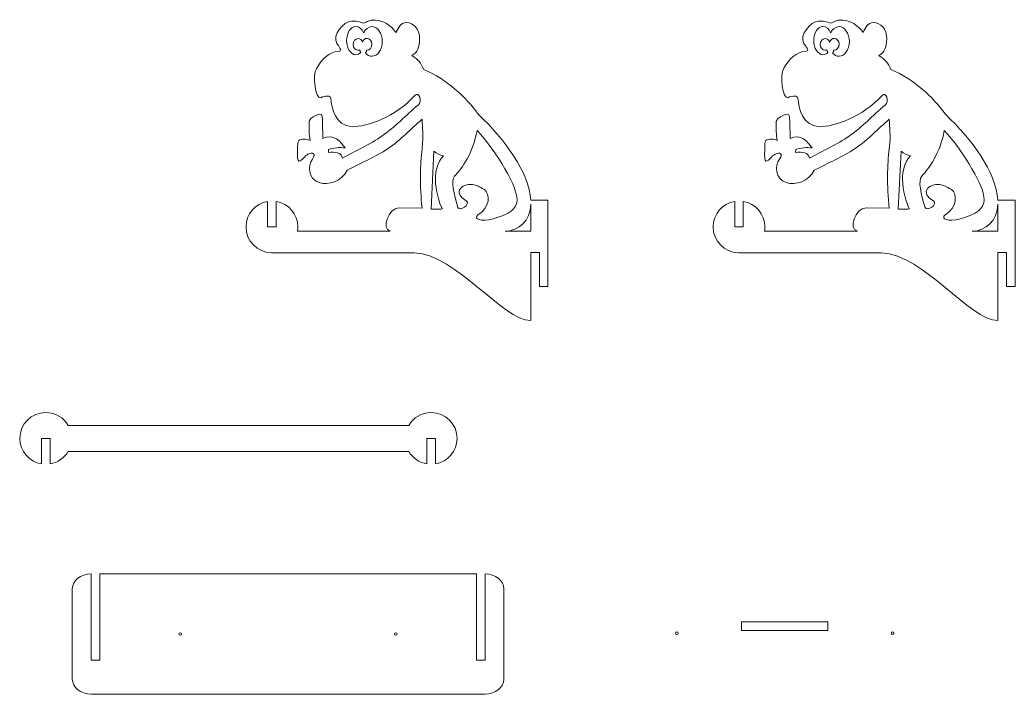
# Model space of a CAD drawing. Header units: millimetres. Extents: x -452 to 701, y -389 to 392.
import ezdxf

# ---------------------------------------------------------------- set-up
doc = ezdxf.new("R2010")
doc.units = ezdxf.units.MM
doc.header["$MEASUREMENT"] = 0
doc.layers.add('layer 1', color=7, linetype='Continuous')
doc.layers.add('layer 2', color=7, linetype='Continuous')

msp = doc.modelspace()

# ---------------------------------------------------------------- linework, layer by layer
at = {"layer": 'layer 1', "color": 41, "lineweight": 9}
for points, knots in [([(701.0433, 183.2733), (701.0433, 183.2733), (681.1466, 183.2733), (681.1466, 183.2733), (681.1466, 183.2733), (678.6968, 216.8364), (650.8916, 253.6595), (620.3002, 283.1035), (620.3002, 283.1035), (605.0088, 303.8455), (584.6302, 322.7502), (557.0436, 335.0119), (557.0436, 335.0119), (553.6894, 342.4291), (551.0793, 346.0362), (543.2698, 351.1881), (543.2698, 351.1881), (549.9903, 353.9382), (552.2107, 361.54), (552.2517, 369.9856), (552.2517, 369.9856), (552.6512, 382.2521), (544.8056, 389.1889), (537.2924, 389.2372), (537.2924, 389.2372), (529.779, 389.2851), (527.8614, 382.5826), (524.8267, 377.7957), (524.8267, 377.7957), (519.3929, 386.2943), (509.2708, 391.7477), (501.2818, 392.0416), (501.2818, 392.0416), (493.293, 392.3352), (491.9221, 390.2105), (487.3827, 388.6976), (487.3827, 388.6976), (484.0578, 389.7878), (482.6958, 390.86), (473.4789, 390.9067), (473.4789, 390.9067), (464.2617, 390.9532), (450.5013, 374.1323), (456.4154, 365.0071), (456.4154, 365.0071), (458.2138, 362.4527), (463.2467, 356.4528), (459.3494, 356.2195), (459.3494, 356.2195), (447.0121, 355.4356), (439.2533, 346.8096), (433.0517, 336.4148), (433.0517, 336.4148), (427.8002, 328.8275), (431.7289, 299.9404), (437.7856, 302.1719), (437.7856, 302.1719), (443.1982, 304.8265), (449.0525, 304.5375), (449.3735, 301.7946), (449.3735, 301.7946), (450.8013, 289.6487), (454.096, 269.8886), (474.0526, 268.4922), (474.0526, 268.4922), (491.4221, 268.5626), (524.3379, 279.6559), (546.5127, 304.4582), (546.5127, 304.4582), (551.8033, 310.1853), (555.6616, 297.4117), (550.4847, 293.6774), (550.4847, 293.6774), (536.6782, 281.7619), (523.7797, 268.202), (509.064, 257.9308), (509.064, 257.9308), (494.3482, 247.6597), (478.2952, 240.5335), (462.8294, 232.0167), (462.8294, 232.0167), (462.0848, 238.9153), (454.1675, 239.7662), (446.6714, 238.5778), (446.6714, 238.5778), (446.6714, 238.5778), (446.9424, 242.2299), (446.9424, 242.2299), (446.9424, 242.2299), (452.9373, 244.1961), (459.0443, 244.7855), (465.9439, 243.967), (465.9439, 243.967), (461.6606, 250.1596), (452.027, 262.0585), (440.2893, 254.7499), (440.2893, 254.7499), (440.2893, 254.7499), (439.864, 275.4529), (439.864, 275.4529), (439.864, 275.4529), (439.7846, 278.033), (440.0525, 283.6946), (436.8883, 283.1348), (436.8883, 283.1348), (434.7386, 282.7547), (429.4773, 280.8408), (426.4516, 278.06), (426.4516, 278.06), (425.0257, 276.7499), (424.2412, 274.7358), (424.2209, 273.5329), (424.2209, 273.5329), (424.372, 266.6027), (423.8985, 259.3893), (425.4248, 252.7394), (425.4248, 252.7394), (421.0295, 254.4909), (415.6089, 255.1279), (412.1975, 252.449), (412.1975, 252.449), (410.9046, 251.2026), (410.9777, 247.0284), (410.9214, 241.18), (410.9214, 241.18), (410.8651, 235.332), (410.7141, 228.6159), (412.3396, 228.5822), (412.3396, 228.5822), (416.59, 229.6288), (418.7301, 234.6121), (422.9796, 236.572), (422.9796, 236.572), (428.3382, 239.2517), (433.0642, 237.7819), (428.0863, 230.8979), (428.0863, 230.8979), (422.5376, 223.47), (422.7833, 208.1321), (435.8893, 203.8127), (435.8893, 203.8127), (446.6742, 200.0401), (462.1224, 205.5902), (468.3846, 218.0694), (468.3846, 218.0694), (485.4069, 227.1482), (500.4115, 233.0489), (515.6536, 243.2965), (515.6536, 243.2965), (530.8956, 253.5439), (542.0405, 265.9774), (555.3265, 277.2754), (555.3265, 277.2754), (555.3259, 266.5527), (557.3186, 261.487), (555.1833, 242.9861), (555.1833, 242.9861), (553.0483, 224.4851), (552.3965, 200.5489), (555.1794, 174.2944), (555.1794, 174.2944), (555.1794, 174.2944), (528.3342, 174.3941), (528.3342, 174.3941), (528.3342, 174.3941), (516.2355, 174.4741), (507.2322, 149.674), (518.3041, 147.4892), (518.3041, 147.4892), (518.3041, 147.4892), (410.7568, 147.4892), (410.7568, 147.4892), (410.7568, 147.4892), (411.0298, 149.1156), (411.1739, 150.7854), (411.1739, 152.4892), (411.1739, 152.4892), (411.1739, 167.3513), (400.3604, 179.6907), (386.174, 182.0721), (386.174, 182.0721), (386.174, 182.0721), (386.174, 152.4893), (386.174, 152.4893), (386.174, 152.4893), (386.174, 152.4893), (376.1739, 152.4893), (376.1739, 152.4893), (376.1739, 152.4893), (376.1739, 152.4893), (376.1739, 182.0721), (376.1739, 182.0721), (376.1739, 182.0721), (361.9878, 179.6906), (351.174, 167.3512), (351.174, 152.4892), (351.174, 152.4892), (351.174, 136.1612), (364.2259, 122.8762), (380.4632, 122.4984), (380.4632, 122.4984), (380.688, 122.4924), (380.9132, 122.4889), (381.1395, 122.4889), (381.1395, 122.4889), (381.1395, 122.4889), (381.1739, 122.4892), (381.1739, 122.4892), (381.1739, 122.4892), (381.1739, 122.4892), (546.1567, 122.489), (546.1567, 122.489), (546.1567, 122.489), (595.9447, 120.3116), (648.023, 43.9371), (681.1396, 44.047), (681.1396, 44.047), (681.1396, 44.047), (681.1396, 122.7528), (681.1396, 122.7528), (681.1396, 122.7528), (681.1396, 122.7528), (691.1397, 122.7528), (691.1397, 122.7528), (691.1397, 122.7528), (691.1397, 122.7528), (691.1397, 83.4165), (691.1397, 83.4165), (691.1397, 83.4165), (691.1397, 83.4165), (701.0433, 83.4165), (701.0433, 83.4165), (701.0433, 83.4165), (701.0433, 83.4165), (701.0433, 183.2733), (701.0433, 183.2733)], [0, 0, 0, 0, 0.016666667, 0.016666667, 0.016666667, 0.016666667, 0.033333333, 0.033333333, 0.033333333, 0.033333333, 0.05, 0.05, 0.05, 0.05, 0.066666667, 0.066666667, 0.066666667, 0.066666667, 0.083333333, 0.083333333, 0.083333333, 0.083333333, 0.1, 0.1, 0.1, 0.1, 0.116666667, 0.116666667, 0.116666667, 0.116666667, 0.133333333, 0.133333333, 0.133333333, 0.133333333, 0.15, 0.15, 0.15, 0.15, 0.166666667, 0.166666667, 0.166666667, 0.166666667, 0.183333333, 0.183333333, 0.183333333, 0.183333333, 0.2, 0.2, 0.2, 0.2, 0.216666667, 0.216666667, 0.216666667, 0.216666667, 0.233333333, 0.233333333, 0.233333333, 0.233333333, 0.25, 0.25, 0.25, 0.25, 0.266666667, 0.266666667, 0.266666667, 0.266666667, 0.283333333, 0.283333333, 0.283333333, 0.283333333, 0.3, 0.3, 0.3, 0.3, 0.316666667, 0.316666667, 0.316666667, 0.316666667, 0.333333333, 0.333333333, 0.333333333, 0.333333333, 0.35, 0.35, 0.35, 0.35, 0.366666667, 0.366666667, 0.366666667, 0.366666667, 0.383333333, 0.383333333, 0.383333333, 0.383333333, 0.4, 0.4, 0.4, 0.4, 0.416666667, 0.416666667, 0.416666667, 0.416666667, 0.433333333, 0.433333333, 0.433333333, 0.433333333, 0.45, 0.45, 0.45, 0.45, 0.466666667, 0.466666667, 0.466666667, 0.466666667, 0.483333333, 0.483333333, 0.483333333, 0.483333333, 0.5, 0.5, 0.5, 0.5, 0.516666667, 0.516666667, 0.516666667, 0.516666667, 0.533333333, 0.533333333, 0.533333333, 0.533333333, 0.55, 0.55, 0.55, 0.55, 0.566666667, 0.566666667, 0.566666667, 0.566666667, 0.583333333, 0.583333333, 0.583333333, 0.583333333, 0.6, 0.6, 0.6, 0.6, 0.616666667, 0.616666667, 0.616666667, 0.616666667, 0.633333333, 0.633333333, 0.633333333, 0.633333333, 0.65, 0.65, 0.65, 0.65, 0.666666667, 0.666666667, 0.666666667, 0.666666667, 0.683333333, 0.683333333, 0.683333333, 0.683333333, 0.7, 0.7, 0.7, 0.7, 0.716666667, 0.716666667, 0.716666667, 0.716666667, 0.733333333, 0.733333333, 0.733333333, 0.733333333, 0.75, 0.75, 0.75, 0.75, 0.766666667, 0.766666667, 0.766666667, 0.766666667, 0.783333333, 0.783333333, 0.783333333, 0.783333333, 0.8, 0.8, 0.8, 0.8, 0.816666667, 0.816666667, 0.816666667, 0.816666667, 0.833333333, 0.833333333, 0.833333333, 0.833333333, 0.85, 0.85, 0.85, 0.85, 0.866666667, 0.866666667, 0.866666667, 0.866666667, 0.883333333, 0.883333333, 0.883333333, 0.883333333, 0.9, 0.9, 0.9, 0.9, 0.916666667, 0.916666667, 0.916666667, 0.916666667, 0.933333333, 0.933333333, 0.933333333, 0.933333333, 0.95, 0.95, 0.95, 0.95, 0.966666667, 0.966666667, 0.966666667, 0.966666667, 1, 1, 1, 1]), ([(497.0238, 384.5), (493.0234, 384.5), (489.4825, 381.7001), (487.3028, 377.396), (487.3028, 377.396), (485.3909, 381.7967), (482.1229, 384.6937), (478.4121, 384.6937), (478.4121, 384.6937), (472.5214, 384.6937), (467.7463, 377.3837), (467.7463, 368.3676), (467.7463, 368.3676), (467.7463, 359.3518), (472.5214, 352.0403), (478.4121, 352.0403), (478.4121, 352.0403), (480.5155, 352.0403), (482.4773, 352.9752), (484.125, 354.58), (484.125, 354.58), (483.9749, 354.8934), (483.8376, 355.1997), (483.7144, 355.4781), (483.7144, 355.4781), (483.7144, 355.4781), (483.7068, 355.4886), (483.7068, 355.4886), (483.7068, 355.4886), (483.7068, 355.4886), (483.5539, 355.8389), (483.5539, 355.8389), (483.5539, 355.8389), (483.5539, 355.8389), (483.5432, 355.859), (483.5432, 355.859), (483.5432, 355.859), (483.5432, 355.859), (483.5397, 355.8652), (483.5397, 355.8652), (483.5397, 355.8652), (483.5397, 355.8652), (483.513, 355.9292), (483.513, 355.9292), (483.513, 355.9292), (483.513, 355.9292), (483.4694, 356.0177), (483.4694, 356.0177), (483.4694, 356.0177), (483.4694, 356.0177), (483.4645, 356.042), (483.4645, 356.042), (483.4645, 356.042), (483.4645, 356.042), (483.4617, 356.0449), (483.4617, 356.0449), (483.4617, 356.0449), (483.4617, 356.0449), (483.4457, 356.0754), (483.4457, 356.0754), (483.4457, 356.0754), (483.4457, 356.0754), (483.4304, 356.1041), (483.4304, 356.1041), (483.4304, 356.1041), (483.4304, 356.1041), (483.4276, 356.1041), (483.4276, 356.1041), (483.4276, 356.1041), (483.4276, 356.1041), (483.4222, 356.1249), (483.4222, 356.1249), (483.4222, 356.1249), (483.4222, 356.1249), (483.4124, 356.1492), (483.4124, 356.1492), (483.4124, 356.1492), (483.4124, 356.1492), (483.3998, 356.1661), (483.3998, 356.1661), (483.3998, 356.1661), (483.3998, 356.1661), (483.3885, 356.1867), (483.3885, 356.1867), (483.3885, 356.1867), (483.3885, 356.1867), (483.3782, 356.2072), (483.3782, 356.2072), (483.3782, 356.2072), (483.3782, 356.2072), (483.3685, 356.2258), (483.3685, 356.2258), (483.3685, 356.2258), (483.2891, 356.3867), (483.1101, 356.8658), (482.8888, 357.4911), (482.8888, 357.4911), (482.2984, 357.2397), (481.6593, 357.0984), (480.9972, 357.0984), (480.9972, 357.0984), (477.8669, 357.0984), (475.325, 360.1498), (475.325, 363.9072), (475.325, 363.9072), (475.325, 367.6639), (477.8669, 370.7125), (480.9972, 370.7125), (480.9972, 370.7125), (483.3031, 370.7125), (485.2872, 369.0626), (486.1762, 366.6932), (486.1762, 366.6932), (487.0278, 369.1676), (489.0551, 370.9101), (491.4214, 370.9101), (491.4214, 370.9101), (494.5571, 370.9101), (497.1011, 367.8588), (497.1011, 364.1012), (497.1011, 364.1012), (497.1011, 360.3446), (494.5571, 357.298), (491.4214, 357.298), (491.4214, 357.298), (491.2273, 357.298), (491.0321, 357.3113), (490.8394, 357.3358), (490.8394, 357.3358), (490.8101, 357.0892), (490.79, 356.9292), (490.79, 356.9074), (490.79, 356.9074), (490.79, 356.9074), (490.79, 356.828), (490.79, 356.828), (490.79, 356.828), (490.79, 356.828), (490.7867, 356.8274), (490.7867, 356.8274), (490.7867, 356.8274), (490.7867, 356.8274), (490.7837, 356.7515), (490.7837, 356.7515), (490.7837, 356.7515), (490.7837, 356.7515), (490.7831, 356.7374), (490.7831, 356.7374), (490.7831, 356.7374), (490.7831, 356.7374), (490.7784, 356.6679), (490.7784, 356.6679), (490.7784, 356.6679), (490.7784, 356.6679), (490.7784, 356.6506), (490.7784, 356.6506), (490.7784, 356.6506), (490.7784, 356.6506), (490.7684, 356.583), (490.7684, 356.583), (490.7684, 356.583), (490.7684, 356.583), (490.7634, 356.5581), (490.7634, 356.5581), (490.7634, 356.5581), (490.7544, 356.4961), (490.7463, 356.4347), (490.7321, 356.3678), (490.7321, 356.3678), (490.7321, 356.3678), (490.7321, 356.3608), (490.7321, 356.3608), (490.7321, 356.3608), (490.7321, 356.3608), (490.7127, 356.2815), (490.7127, 356.2815), (490.7127, 356.2815), (490.7127, 356.2815), (490.7127, 356.2726), (490.7127, 356.2726), (490.7127, 356.2726), (490.7127, 356.2726), (490.7007, 356.2258), (490.7007, 356.2258), (490.7007, 356.2258), (490.7007, 356.2258), (490.6654, 356.0881), (490.6654, 356.0881), (490.6654, 356.0881), (490.6654, 356.0881), (490.6619, 356.0729), (490.6619, 356.0729), (490.6619, 356.0729), (490.6619, 356.0729), (490.6522, 356.0399), (490.6522, 356.0399), (490.6522, 356.0399), (490.6522, 356.0399), (490.632, 355.9725), (490.632, 355.9725), (490.632, 355.9725), (490.632, 355.9725), (490.6243, 355.9453), (490.6243, 355.9453), (490.6243, 355.9453), (490.6243, 355.9453), (490.6012, 355.8729), (490.6012, 355.8729), (490.6012, 355.8729), (490.6012, 355.8729), (490.6012, 355.8702), (490.6012, 355.8702), (490.6012, 355.8702), (490.6012, 355.8702), (490.5956, 355.8472), (490.5956, 355.8472), (490.5956, 355.8472), (490.5956, 355.8472), (490.5796, 355.8004), (490.5796, 355.8004), (490.5796, 355.8004), (490.5796, 355.8004), (490.5664, 355.7635), (490.5664, 355.7635), (490.5664, 355.7635), (490.5664, 355.7635), (490.563, 355.7518), (490.563, 355.7518), (490.563, 355.7518), (490.563, 355.7518), (490.5449, 355.7024), (490.5449, 355.7024), (490.5449, 355.7024), (490.5449, 355.7024), (490.5323, 355.6592), (490.5323, 355.6592), (490.5323, 355.6592), (490.5323, 355.6592), (490.5269, 355.6543), (490.5269, 355.6543), (490.5269, 355.6543), (490.5269, 355.6543), (490.5253, 355.6425), (490.5253, 355.6425), (490.5253, 355.6425), (490.5253, 355.6425), (490.4907, 355.5561), (490.4907, 355.5561), (490.4907, 355.5561), (490.4907, 355.5561), (490.4907, 355.5506), (490.4907, 355.5506), (490.4907, 355.5506), (490.4907, 355.5506), (490.4739, 355.506), (490.4739, 355.506), (490.4739, 355.506), (490.4739, 355.506), (490.435, 355.4188), (490.435, 355.4188), (490.435, 355.4188), (490.435, 355.4188), (490.3916, 355.309), (490.3916, 355.309), (490.3916, 355.309), (490.3916, 355.309), (490.371, 355.256), (490.371, 355.256), (490.371, 355.256), (490.371, 355.256), (490.3599, 355.2317), (490.3599, 355.2317), (490.3599, 355.2317), (490.3599, 355.2317), (490.3466, 355.2079), (490.3466, 355.2079), (490.3466, 355.2079), (490.3466, 355.2079), (490.3243, 355.1573), (490.3243, 355.1573), (490.3243, 355.1573), (490.3243, 355.1573), (490.3104, 355.1245), (490.3104, 355.1245), (490.3104, 355.1245), (490.3104, 355.1245), (490.3013, 355.1076), (490.3013, 355.1076), (490.3013, 355.1076), (490.3013, 355.1076), (490.279, 355.0536), (490.279, 355.0536), (490.279, 355.0536), (490.279, 355.0536), (490.2616, 355.0192), (490.2616, 355.0192), (490.2616, 355.0192), (490.2616, 355.0192), (490.256, 355.0054), (490.256, 355.0054), (490.256, 355.0054), (490.256, 355.0054), (490.2311, 354.9539), (490.2311, 354.9539), (490.2311, 354.9539), (490.2311, 354.9539), (490.2066, 354.9079), (490.2066, 354.9079), (490.2066, 354.9079), (490.2066, 354.9079), (490.203, 354.9031), (490.203, 354.9031), (490.203, 354.9031), (490.203, 354.9031), (490.1808, 354.8543), (490.1808, 354.8543), (490.1808, 354.8543), (490.1391, 354.7681), (490.0923, 354.6838), (490.0506, 354.6016), (490.0506, 354.6016), (490.0506, 354.6016), (490.0401, 354.5864), (490.0401, 354.5864), (490.0401, 354.5864), (489.924, 354.3727), (489.7993, 354.1638), (489.6657, 353.9577), (489.6657, 353.9577), (489.6657, 353.9577), (489.6595, 353.9487), (489.6595, 353.9487), (489.6595, 353.9487), (489.6595, 353.9487), (489.6321, 353.9096), (489.6321, 353.9096), (489.6321, 353.9096), (489.6321, 353.9096), (489.5993, 353.8588), (489.5993, 353.8588), (489.5993, 353.8588), (491.6437, 351.5531), (494.2196, 350.1731), (497.0238, 350.1731), (497.0238, 350.1731), (503.648, 350.1731), (509.0228, 357.8599), (509.0228, 367.3372), (509.0228, 367.3372), (509.0228, 376.8133), (503.648, 384.5), (497.0238, 384.5)], [0, 0, 0, 0, 0.011235955, 0.011235955, 0.011235955, 0.011235955, 0.02247191, 0.02247191, 0.02247191, 0.02247191, 0.033707865, 0.033707865, 0.033707865, 0.033707865, 0.04494382, 0.04494382, 0.04494382, 0.04494382, 0.056179775, 0.056179775, 0.056179775, 0.056179775, 0.06741573, 0.06741573, 0.06741573, 0.06741573, 0.078651685, 0.078651685, 0.078651685, 0.078651685, 0.08988764, 0.08988764, 0.08988764, 0.08988764, 0.101123596, 0.101123596, 0.101123596, 0.101123596, 0.112359551, 0.112359551, 0.112359551, 0.112359551, 0.123595506, 0.123595506, 0.123595506, 0.123595506, 0.134831461, 0.134831461, 0.134831461, 0.134831461, 0.146067416, 0.146067416, 0.146067416, 0.146067416, 0.157303371, 0.157303371, 0.157303371, 0.157303371, 0.168539326, 0.168539326, 0.168539326, 0.168539326, 0.179775281, 0.179775281, 0.179775281, 0.179775281, 0.191011236, 0.191011236, 0.191011236, 0.191011236, 0.202247191, 0.202247191, 0.202247191, 0.202247191, 0.213483146, 0.213483146, 0.213483146, 0.213483146, 0.224719101, 0.224719101, 0.224719101, 0.224719101, 0.235955056, 0.235955056, 0.235955056, 0.235955056, 0.247191011, 0.247191011, 0.247191011, 0.247191011, 0.258426966, 0.258426966, 0.258426966, 0.258426966, 0.269662921, 0.269662921, 0.269662921, 0.269662921, 0.280898876, 0.280898876, 0.280898876, 0.280898876, 0.292134831, 0.292134831, 0.292134831, 0.292134831, 0.303370787, 0.303370787, 0.303370787, 0.303370787, 0.314606742, 0.314606742, 0.314606742, 0.314606742, 0.325842697, 0.325842697, 0.325842697, 0.325842697, 0.337078652, 0.337078652, 0.337078652, 0.337078652, 0.348314607, 0.348314607, 0.348314607, 0.348314607, 0.359550562, 0.359550562, 0.359550562, 0.359550562, 0.370786517, 0.370786517, 0.370786517, 0.370786517, 0.382022472, 0.382022472, 0.382022472, 0.382022472, 0.393258427, 0.393258427, 0.393258427, 0.393258427, 0.404494382, 0.404494382, 0.404494382, 0.404494382, 0.415730337, 0.415730337, 0.415730337, 0.415730337, 0.426966292, 0.426966292, 0.426966292, 0.426966292, 0.438202247, 0.438202247, 0.438202247, 0.438202247, 0.449438202, 0.449438202, 0.449438202, 0.449438202, 0.460674157, 0.460674157, 0.460674157, 0.460674157, 0.471910112, 0.471910112, 0.471910112, 0.471910112, 0.483146067, 0.483146067, 0.483146067, 0.483146067, 0.494382022, 0.494382022, 0.494382022, 0.494382022, 0.505617978, 0.505617978, 0.505617978, 0.505617978, 0.516853933, 0.516853933, 0.516853933, 0.516853933, 0.528089888, 0.528089888, 0.528089888, 0.528089888, 0.539325843, 0.539325843, 0.539325843, 0.539325843, 0.550561798, 0.550561798, 0.550561798, 0.550561798, 0.561797753, 0.561797753, 0.561797753, 0.561797753, 0.573033708, 0.573033708, 0.573033708, 0.573033708, 0.584269663, 0.584269663, 0.584269663, 0.584269663, 0.595505618, 0.595505618, 0.595505618, 0.595505618, 0.606741573, 0.606741573, 0.606741573, 0.606741573, 0.617977528, 0.617977528, 0.617977528, 0.617977528, 0.629213483, 0.629213483, 0.629213483, 0.629213483, 0.640449438, 0.640449438, 0.640449438, 0.640449438, 0.651685393, 0.651685393, 0.651685393, 0.651685393, 0.662921348, 0.662921348, 0.662921348, 0.662921348, 0.674157303, 0.674157303, 0.674157303, 0.674157303, 0.685393258, 0.685393258, 0.685393258, 0.685393258, 0.696629213, 0.696629213, 0.696629213, 0.696629213, 0.707865169, 0.707865169, 0.707865169, 0.707865169, 0.719101124, 0.719101124, 0.719101124, 0.719101124, 0.730337079, 0.730337079, 0.730337079, 0.730337079, 0.741573034, 0.741573034, 0.741573034, 0.741573034, 0.752808989, 0.752808989, 0.752808989, 0.752808989, 0.764044944, 0.764044944, 0.764044944, 0.764044944, 0.775280899, 0.775280899, 0.775280899, 0.775280899, 0.786516854, 0.786516854, 0.786516854, 0.786516854, 0.797752809, 0.797752809, 0.797752809, 0.797752809, 0.808988764, 0.808988764, 0.808988764, 0.808988764, 0.820224719, 0.820224719, 0.820224719, 0.820224719, 0.831460674, 0.831460674, 0.831460674, 0.831460674, 0.842696629, 0.842696629, 0.842696629, 0.842696629, 0.853932584, 0.853932584, 0.853932584, 0.853932584, 0.865168539, 0.865168539, 0.865168539, 0.865168539, 0.876404494, 0.876404494, 0.876404494, 0.876404494, 0.887640449, 0.887640449, 0.887640449, 0.887640449, 0.898876404, 0.898876404, 0.898876404, 0.898876404, 0.91011236, 0.91011236, 0.91011236, 0.91011236, 0.921348315, 0.921348315, 0.921348315, 0.921348315, 0.93258427, 0.93258427, 0.93258427, 0.93258427, 0.943820225, 0.943820225, 0.943820225, 0.943820225, 0.95505618, 0.95505618, 0.95505618, 0.95505618, 0.966292135, 0.966292135, 0.966292135, 0.966292135, 0.97752809, 0.97752809, 0.97752809, 0.97752809, 1, 1, 1, 1]), ([(618.9634, 264.2307), (614.2269, 237.6204), (601.5914, 220.7465), (592.881, 211.1166), (592.881, 211.1166), (588.219, 206.4827), (592.1059, 190.4965), (596.7141, 174.9796), (596.7141, 174.9796), (598.6361, 169.6932), (612.1163, 178.5732), (606.3461, 182.8347), (606.3461, 182.8347), (602.1277, 184.8328), (596.2782, 190.1922), (598.7141, 195.4736), (598.7141, 195.4736), (600.8704, 200.1499), (607.96, 202.5053), (613.4355, 201.5751), (613.4355, 201.5751), (619.1778, 200.5999), (620.5799, 199.7916), (627.3164, 195.6645), (627.3164, 195.6645), (634.3357, 190.9588), (634.0919, 174.4216), (619.9546, 166.486), (619.9546, 166.486), (614.2801, 161.5985), (623.1936, 158.0404), (637.5173, 161.9452), (637.5173, 161.9452), (650.6372, 165.7756), (661.4966, 169.3236), (665.0068, 180.3619), (665.0068, 180.3619), (668.8799, 195.5988), (639.3991, 242.6346), (618.9634, 264.2307)], [0, 0, 0, 0, 0.090909091, 0.090909091, 0.090909091, 0.090909091, 0.181818182, 0.181818182, 0.181818182, 0.181818182, 0.272727273, 0.272727273, 0.272727273, 0.272727273, 0.363636364, 0.363636364, 0.363636364, 0.363636364, 0.454545455, 0.454545455, 0.454545455, 0.454545455, 0.545454545, 0.545454545, 0.545454545, 0.545454545, 0.636363636, 0.636363636, 0.636363636, 0.636363636, 0.727272727, 0.727272727, 0.727272727, 0.727272727, 0.818181818, 0.818181818, 0.818181818, 0.818181818, 1, 1, 1, 1]), ([(568.8727, 240.4171), (572.246, 237.3892), (576.0377, 235.197), (579.8291, 234.9888), (579.8291, 234.9888), (572.4592, 226.9914), (570.6426, 217.2656), (570.6426, 206.9554), (570.6426, 206.9554), (570.6426, 195.8377), (574.9771, 179.7515), (578.6984, 173.3692), (578.6984, 173.3692), (579.2607, 172.4042), (565.5549, 173.0864), (565.5549, 173.0864), (565.5549, 173.0864), (565.5549, 173.0864), (568.8727, 240.4171), (568.8727, 240.4171)], [0, 0, 0, 0, 0.166666667, 0.166666667, 0.166666667, 0.166666667, 0.333333333, 0.333333333, 0.333333333, 0.333333333, 0.5, 0.5, 0.5, 0.5, 0.666666667, 0.666666667, 0.666666667, 0.666666667, 1, 1, 1, 1]), ([(681.1396, 178.6584), (681.1396, 178.6584), (681.1396, 147.4892), (681.1396, 147.4892), (681.1396, 147.4892), (681.1396, 147.4892), (651.2793, 147.4892), (651.2793, 147.4892), (651.2793, 147.4892), (666.8987, 147.7323), (680.7279, 159.5145), (681.1396, 178.6584)], [0, 0, 0, 0, 0.25, 0.25, 0.25, 0.25, 0.5, 0.5, 0.5, 0.5, 1, 1, 1, 1])]:
    msp.add_open_spline(points, degree=3, knots=knots, dxfattribs=at)
at = {"layer": 'layer 1', "color": 250, "lineweight": 9}
for points, knots in [([(-369.4835, -249.6496), (-369.4835, -249.6496), (-369.4835, -349.5064), (-369.4835, -349.5064), (-369.4835, -349.5064), (-369.4835, -349.5064), (-359.4835, -349.5064), (-359.4835, -349.5064), (-359.4835, -349.5064), (-359.4835, -349.5064), (-359.4835, -249.6496), (-359.4835, -249.6496), (-359.4835, -249.6496), (-359.4835, -249.6496), (76.9113, -249.6496), (76.9113, -249.6496), (76.9113, -249.6496), (76.9113, -249.6496), (76.9113, -349.5064), (76.9113, -349.5064), (76.9113, -349.5064), (76.9113, -349.5064), (86.9114, -349.5064), (86.9114, -349.5064), (86.9114, -349.5064), (86.9114, -349.5064), (86.9114, -249.6496), (86.9114, -249.6496), (86.9114, -249.6496), (98.9028, -249.6496), (108.7139, -257.4446), (108.7139, -266.9719), (108.7139, -266.9719), (108.7139, -266.9719), (108.7139, -371.5574), (108.7139, -371.5574), (108.7139, -371.5574), (108.7139, -381.0846), (98.9028, -388.8796), (86.9114, -388.8796), (86.9114, -388.8796), (86.9114, -388.8796), (-369.4835, -388.8796), (-369.4835, -388.8796), (-369.4835, -388.8796), (-381.4749, -388.8796), (-391.2861, -381.0846), (-391.2861, -371.5574), (-391.2861, -371.5574), (-391.2861, -371.5574), (-391.2861, -266.9719), (-391.2861, -266.9719), (-391.2861, -266.9719), (-391.2861, -257.4446), (-381.4749, -249.6496), (-369.4835, -249.6496)], [0, 0, 0, 0, 0.066666667, 0.066666667, 0.066666667, 0.066666667, 0.133333333, 0.133333333, 0.133333333, 0.133333333, 0.2, 0.2, 0.2, 0.2, 0.266666667, 0.266666667, 0.266666667, 0.266666667, 0.333333333, 0.333333333, 0.333333333, 0.333333333, 0.4, 0.4, 0.4, 0.4, 0.466666667, 0.466666667, 0.466666667, 0.466666667, 0.533333333, 0.533333333, 0.533333333, 0.533333333, 0.6, 0.6, 0.6, 0.6, 0.666666667, 0.666666667, 0.666666667, 0.666666667, 0.733333333, 0.733333333, 0.733333333, 0.733333333, 0.8, 0.8, 0.8, 0.8, 0.866666667, 0.866666667, 0.866666667, 0.866666667, 1, 1, 1, 1]), ([(384.1529, -305.0005), (384.1529, -305.0005), (484.153, -305.0005), (484.153, -305.0005), (484.153, -305.0005), (484.153, -305.0005), (484.153, -315.0005), (484.153, -315.0005), (484.153, -315.0005), (484.153, -315.0005), (384.1529, -315.0005), (384.1529, -315.0005), (384.1529, -315.0005), (384.1529, -315.0005), (384.1529, -305.0005), (384.1529, -305.0005)], [0, 0, 0, 0, 0.2, 0.2, 0.2, 0.2, 0.4, 0.4, 0.4, 0.4, 0.6, 0.6, 0.6, 0.6, 1, 1, 1, 1]), ([(-266.3824, -320.7636), (-267.2106, -320.7636), (-267.8823, -320.0919), (-267.8823, -319.2636), (-267.8823, -319.2636), (-267.8823, -318.4353), (-267.2106, -317.7636), (-266.3824, -317.7636), (-266.3824, -317.7636), (-265.5541, -317.7636), (-264.8824, -318.4353), (-264.8824, -319.2636), (-264.8824, -319.2636), (-264.8824, -320.0919), (-265.5541, -320.7636), (-266.3824, -320.7636)], [0, 0, 0, 0, 0.2, 0.2, 0.2, 0.2, 0.4, 0.4, 0.4, 0.4, 0.6, 0.6, 0.6, 0.6, 1, 1, 1, 1]), ([(-16.3823, -320.7636), (-17.2107, -320.7636), (-17.8823, -320.0919), (-17.8823, -319.2636), (-17.8823, -319.2636), (-17.8823, -318.4353), (-17.2107, -317.7636), (-16.3823, -317.7636), (-16.3823, -317.7636), (-15.5542, -317.7636), (-14.8824, -318.4353), (-14.8824, -319.2636), (-14.8824, -319.2636), (-14.8824, -320.0919), (-15.5542, -320.7636), (-16.3823, -320.7636)], [0, 0, 0, 0, 0.2, 0.2, 0.2, 0.2, 0.4, 0.4, 0.4, 0.4, 0.6, 0.6, 0.6, 0.6, 1, 1, 1, 1]), ([(309.1047, -319.7443), (308.2763, -319.7443), (307.6047, -319.0726), (307.6047, -318.2443), (307.6047, -318.2443), (307.6047, -317.416), (308.2763, -316.7443), (309.1047, -316.7443), (309.1047, -316.7443), (309.9328, -316.7443), (310.6046, -317.416), (310.6046, -318.2443), (310.6046, -318.2443), (310.6046, -319.0726), (309.9328, -319.7443), (309.1047, -319.7443)], [0, 0, 0, 0, 0.2, 0.2, 0.2, 0.2, 0.4, 0.4, 0.4, 0.4, 0.6, 0.6, 0.6, 0.6, 1, 1, 1, 1]), ([(559.1047, -319.7443), (558.2763, -319.7443), (557.6046, -319.0726), (557.6046, -318.2443), (557.6046, -318.2443), (557.6046, -317.416), (558.2763, -316.7443), (559.1047, -316.7443), (559.1047, -316.7443), (559.9328, -316.7443), (560.6047, -317.416), (560.6047, -318.2443), (560.6047, -318.2443), (560.6047, -319.0726), (559.9328, -319.7443), (559.1047, -319.7443)], [0, 0, 0, 0, 0.2, 0.2, 0.2, 0.2, 0.4, 0.4, 0.4, 0.4, 0.6, 0.6, 0.6, 0.6, 1, 1, 1, 1])]:
    msp.add_open_spline(points, degree=3, knots=knots, dxfattribs=at)
at = {"layer": 'layer 2', "color": 41, "lineweight": 9}
for points, knots in [([(159.831, 183.2733), (159.831, 183.2733), (139.9343, 183.2733), (139.9343, 183.2733), (139.9343, 183.2733), (137.4845, 216.8364), (109.6793, 253.6595), (79.0879, 283.1035), (79.0879, 283.1035), (63.7965, 303.8455), (43.4179, 322.7502), (15.8313, 335.0119), (15.8313, 335.0119), (12.4771, 342.4291), (9.867, 346.0362), (2.0575, 351.1881), (2.0575, 351.1881), (8.778, 353.9382), (10.9984, 361.54), (11.0394, 369.9856), (11.0394, 369.9856), (11.4389, 382.2521), (3.5933, 389.1889), (-3.9199, 389.2372), (-3.9199, 389.2372), (-11.4333, 389.2851), (-13.3509, 382.5826), (-16.3856, 377.7957), (-16.3856, 377.7957), (-21.8194, 386.2943), (-31.9415, 391.7477), (-39.9305, 392.0416), (-39.9305, 392.0416), (-47.9193, 392.3352), (-49.2902, 390.2105), (-53.8296, 388.6976), (-53.8296, 388.6976), (-57.1545, 389.7878), (-58.5165, 390.86), (-67.7334, 390.9067), (-67.7334, 390.9067), (-76.9506, 390.9532), (-90.711, 374.1323), (-84.7969, 365.0071), (-84.7969, 365.0071), (-82.9985, 362.4527), (-77.9656, 356.4528), (-81.8629, 356.2195), (-81.8629, 356.2195), (-94.2002, 355.4356), (-101.959, 346.8096), (-108.1606, 336.4148), (-108.1606, 336.4148), (-113.4121, 328.8275), (-109.4834, 299.9404), (-103.4267, 302.1719), (-103.4267, 302.1719), (-98.0141, 304.8265), (-92.1598, 304.5375), (-91.8388, 301.7946), (-91.8388, 301.7946), (-90.411, 289.6487), (-87.1163, 269.8886), (-67.1597, 268.4922), (-67.1597, 268.4922), (-49.7902, 268.5626), (-16.8744, 279.6559), (5.3004, 304.4582), (5.3004, 304.4582), (10.591, 310.1853), (14.4493, 297.4117), (9.2724, 293.6774), (9.2724, 293.6774), (-4.5341, 281.7619), (-17.4326, 268.202), (-32.1483, 257.9308), (-32.1483, 257.9308), (-46.8641, 247.6597), (-62.9171, 240.5335), (-78.3829, 232.0167), (-78.3829, 232.0167), (-79.1275, 238.9153), (-87.0448, 239.7662), (-94.5409, 238.5778), (-94.5409, 238.5778), (-94.5409, 238.5778), (-94.2699, 242.2299), (-94.2699, 242.2299), (-94.2699, 242.2299), (-88.275, 244.1961), (-82.168, 244.7855), (-75.2684, 243.967), (-75.2684, 243.967), (-79.5517, 250.1596), (-89.1853, 262.0585), (-100.923, 254.7499), (-100.923, 254.7499), (-100.923, 254.7499), (-101.3483, 275.4529), (-101.3483, 275.4529), (-101.3483, 275.4529), (-101.4277, 278.033), (-101.1598, 283.6946), (-104.324, 283.1348), (-104.324, 283.1348), (-106.4737, 282.7547), (-111.735, 280.8408), (-114.7607, 278.06), (-114.7607, 278.06), (-116.1866, 276.7499), (-116.9711, 274.7358), (-116.9914, 273.5329), (-116.9914, 273.5329), (-116.8403, 266.6027), (-117.3138, 259.3893), (-115.7875, 252.7394), (-115.7875, 252.7394), (-120.1828, 254.4909), (-125.6034, 255.1279), (-129.0148, 252.449), (-129.0148, 252.449), (-130.3077, 251.2026), (-130.2346, 247.0284), (-130.2909, 241.18), (-130.2909, 241.18), (-130.3472, 235.332), (-130.4982, 228.6159), (-128.8727, 228.5822), (-128.8727, 228.5822), (-124.6223, 229.6288), (-122.4822, 234.6121), (-118.2327, 236.572), (-118.2327, 236.572), (-112.8741, 239.2517), (-108.1481, 237.7819), (-113.126, 230.8979), (-113.126, 230.8979), (-118.6747, 223.47), (-118.429, 208.1321), (-105.323, 203.8127), (-105.323, 203.8127), (-94.5381, 200.0401), (-79.0899, 205.5902), (-72.8277, 218.0694), (-72.8277, 218.0694), (-55.8054, 227.1482), (-40.8008, 233.0489), (-25.5587, 243.2965), (-25.5587, 243.2965), (-10.3167, 253.5439), (0.8282, 265.9774), (14.1142, 277.2754), (14.1142, 277.2754), (14.1136, 266.5527), (16.1063, 261.487), (13.971, 242.9861), (13.971, 242.9861), (11.836, 224.4851), (11.1842, 200.5489), (13.9671, 174.2944), (13.9671, 174.2944), (13.9671, 174.2944), (-12.8781, 174.3941), (-12.8781, 174.3941), (-12.8781, 174.3941), (-24.9768, 174.4741), (-33.9801, 149.674), (-22.9082, 147.4892), (-22.9082, 147.4892), (-22.9082, 147.4892), (-130.4555, 147.4892), (-130.4555, 147.4892), (-130.4555, 147.4892), (-130.1825, 149.1156), (-130.0384, 150.7854), (-130.0384, 152.4892), (-130.0384, 152.4892), (-130.0384, 167.3513), (-140.8519, 179.6907), (-155.0383, 182.0721), (-155.0383, 182.0721), (-155.0383, 182.0721), (-155.0383, 152.4893), (-155.0383, 152.4893), (-155.0383, 152.4893), (-155.0383, 152.4893), (-165.0384, 152.4893), (-165.0384, 152.4893), (-165.0384, 152.4893), (-165.0384, 152.4893), (-165.0384, 182.0721), (-165.0384, 182.0721), (-165.0384, 182.0721), (-179.2245, 179.6906), (-190.0383, 167.3512), (-190.0383, 152.4892), (-190.0383, 152.4892), (-190.0383, 136.1612), (-176.9864, 122.8762), (-160.7491, 122.4984), (-160.7491, 122.4984), (-160.5243, 122.4924), (-160.2991, 122.4889), (-160.0728, 122.4889), (-160.0728, 122.4889), (-160.0728, 122.4889), (-160.0384, 122.4892), (-160.0384, 122.4892), (-160.0384, 122.4892), (-160.0384, 122.4892), (4.9444, 122.489), (4.9444, 122.489), (4.9444, 122.489), (54.7324, 120.3116), (106.8107, 43.9371), (139.9273, 44.047), (139.9273, 44.047), (139.9273, 44.047), (139.9273, 122.7528), (139.9273, 122.7528), (139.9273, 122.7528), (139.9273, 122.7528), (149.9274, 122.7528), (149.9274, 122.7528), (149.9274, 122.7528), (149.9274, 122.7528), (149.9274, 83.4165), (149.9274, 83.4165), (149.9274, 83.4165), (149.9274, 83.4165), (159.831, 83.4165), (159.831, 83.4165), (159.831, 83.4165), (159.831, 83.4165), (159.831, 183.2733), (159.831, 183.2733)], [0, 0, 0, 0, 0.016666667, 0.016666667, 0.016666667, 0.016666667, 0.033333333, 0.033333333, 0.033333333, 0.033333333, 0.05, 0.05, 0.05, 0.05, 0.066666667, 0.066666667, 0.066666667, 0.066666667, 0.083333333, 0.083333333, 0.083333333, 0.083333333, 0.1, 0.1, 0.1, 0.1, 0.116666667, 0.116666667, 0.116666667, 0.116666667, 0.133333333, 0.133333333, 0.133333333, 0.133333333, 0.15, 0.15, 0.15, 0.15, 0.166666667, 0.166666667, 0.166666667, 0.166666667, 0.183333333, 0.183333333, 0.183333333, 0.183333333, 0.2, 0.2, 0.2, 0.2, 0.216666667, 0.216666667, 0.216666667, 0.216666667, 0.233333333, 0.233333333, 0.233333333, 0.233333333, 0.25, 0.25, 0.25, 0.25, 0.266666667, 0.266666667, 0.266666667, 0.266666667, 0.283333333, 0.283333333, 0.283333333, 0.283333333, 0.3, 0.3, 0.3, 0.3, 0.316666667, 0.316666667, 0.316666667, 0.316666667, 0.333333333, 0.333333333, 0.333333333, 0.333333333, 0.35, 0.35, 0.35, 0.35, 0.366666667, 0.366666667, 0.366666667, 0.366666667, 0.383333333, 0.383333333, 0.383333333, 0.383333333, 0.4, 0.4, 0.4, 0.4, 0.416666667, 0.416666667, 0.416666667, 0.416666667, 0.433333333, 0.433333333, 0.433333333, 0.433333333, 0.45, 0.45, 0.45, 0.45, 0.466666667, 0.466666667, 0.466666667, 0.466666667, 0.483333333, 0.483333333, 0.483333333, 0.483333333, 0.5, 0.5, 0.5, 0.5, 0.516666667, 0.516666667, 0.516666667, 0.516666667, 0.533333333, 0.533333333, 0.533333333, 0.533333333, 0.55, 0.55, 0.55, 0.55, 0.566666667, 0.566666667, 0.566666667, 0.566666667, 0.583333333, 0.583333333, 0.583333333, 0.583333333, 0.6, 0.6, 0.6, 0.6, 0.616666667, 0.616666667, 0.616666667, 0.616666667, 0.633333333, 0.633333333, 0.633333333, 0.633333333, 0.65, 0.65, 0.65, 0.65, 0.666666667, 0.666666667, 0.666666667, 0.666666667, 0.683333333, 0.683333333, 0.683333333, 0.683333333, 0.7, 0.7, 0.7, 0.7, 0.716666667, 0.716666667, 0.716666667, 0.716666667, 0.733333333, 0.733333333, 0.733333333, 0.733333333, 0.75, 0.75, 0.75, 0.75, 0.766666667, 0.766666667, 0.766666667, 0.766666667, 0.783333333, 0.783333333, 0.783333333, 0.783333333, 0.8, 0.8, 0.8, 0.8, 0.816666667, 0.816666667, 0.816666667, 0.816666667, 0.833333333, 0.833333333, 0.833333333, 0.833333333, 0.85, 0.85, 0.85, 0.85, 0.866666667, 0.866666667, 0.866666667, 0.866666667, 0.883333333, 0.883333333, 0.883333333, 0.883333333, 0.9, 0.9, 0.9, 0.9, 0.916666667, 0.916666667, 0.916666667, 0.916666667, 0.933333333, 0.933333333, 0.933333333, 0.933333333, 0.95, 0.95, 0.95, 0.95, 0.966666667, 0.966666667, 0.966666667, 0.966666667, 1, 1, 1, 1]), ([(-44.1885, 384.5), (-48.1889, 384.5), (-51.7298, 381.7001), (-53.9095, 377.396), (-53.9095, 377.396), (-55.8214, 381.7967), (-59.0894, 384.6937), (-62.8002, 384.6937), (-62.8002, 384.6937), (-68.6909, 384.6937), (-73.466, 377.3837), (-73.466, 368.3676), (-73.466, 368.3676), (-73.466, 359.3518), (-68.6909, 352.0403), (-62.8002, 352.0403), (-62.8002, 352.0403), (-60.6968, 352.0403), (-58.735, 352.9752), (-57.0873, 354.58), (-57.0873, 354.58), (-57.2374, 354.8934), (-57.3747, 355.1997), (-57.4979, 355.4781), (-57.4979, 355.4781), (-57.4979, 355.4781), (-57.5055, 355.4886), (-57.5055, 355.4886), (-57.5055, 355.4886), (-57.5055, 355.4886), (-57.6584, 355.8389), (-57.6584, 355.8389), (-57.6584, 355.8389), (-57.6584, 355.8389), (-57.6691, 355.859), (-57.6691, 355.859), (-57.6691, 355.859), (-57.6691, 355.859), (-57.6726, 355.8652), (-57.6726, 355.8652), (-57.6726, 355.8652), (-57.6726, 355.8652), (-57.6993, 355.9292), (-57.6993, 355.9292), (-57.6993, 355.9292), (-57.6993, 355.9292), (-57.7429, 356.0177), (-57.7429, 356.0177), (-57.7429, 356.0177), (-57.7429, 356.0177), (-57.7478, 356.042), (-57.7478, 356.042), (-57.7478, 356.042), (-57.7478, 356.042), (-57.7506, 356.0449), (-57.7506, 356.0449), (-57.7506, 356.0449), (-57.7506, 356.0449), (-57.7666, 356.0754), (-57.7666, 356.0754), (-57.7666, 356.0754), (-57.7666, 356.0754), (-57.7819, 356.1041), (-57.7819, 356.1041), (-57.7819, 356.1041), (-57.7819, 356.1041), (-57.7847, 356.1041), (-57.7847, 356.1041), (-57.7847, 356.1041), (-57.7847, 356.1041), (-57.7901, 356.1249), (-57.7901, 356.1249), (-57.7901, 356.1249), (-57.7901, 356.1249), (-57.7999, 356.1492), (-57.7999, 356.1492), (-57.7999, 356.1492), (-57.7999, 356.1492), (-57.8125, 356.1661), (-57.8125, 356.1661), (-57.8125, 356.1661), (-57.8125, 356.1661), (-57.8238, 356.1867), (-57.8238, 356.1867), (-57.8238, 356.1867), (-57.8238, 356.1867), (-57.8341, 356.2072), (-57.8341, 356.2072), (-57.8341, 356.2072), (-57.8341, 356.2072), (-57.8438, 356.2258), (-57.8438, 356.2258), (-57.8438, 356.2258), (-57.9232, 356.3867), (-58.1022, 356.8658), (-58.3235, 357.4911), (-58.3235, 357.4911), (-58.9139, 357.2397), (-59.553, 357.0984), (-60.2151, 357.0984), (-60.2151, 357.0984), (-63.3454, 357.0984), (-65.8873, 360.1498), (-65.8873, 363.9072), (-65.8873, 363.9072), (-65.8873, 367.6639), (-63.3454, 370.7125), (-60.2151, 370.7125), (-60.2151, 370.7125), (-57.9092, 370.7125), (-55.9251, 369.0626), (-55.0361, 366.6932), (-55.0361, 366.6932), (-54.1845, 369.1676), (-52.1572, 370.9101), (-49.7909, 370.9101), (-49.7909, 370.9101), (-46.6552, 370.9101), (-44.1112, 367.8588), (-44.1112, 364.1012), (-44.1112, 364.1012), (-44.1112, 360.3446), (-46.6552, 357.298), (-49.7909, 357.298), (-49.7909, 357.298), (-49.985, 357.298), (-50.1802, 357.3113), (-50.3729, 357.3358), (-50.3729, 357.3358), (-50.4022, 357.0892), (-50.4223, 356.9292), (-50.4223, 356.9074), (-50.4223, 356.9074), (-50.4223, 356.9074), (-50.4223, 356.828), (-50.4223, 356.828), (-50.4223, 356.828), (-50.4223, 356.828), (-50.4256, 356.8274), (-50.4256, 356.8274), (-50.4256, 356.8274), (-50.4256, 356.8274), (-50.4286, 356.7515), (-50.4286, 356.7515), (-50.4286, 356.7515), (-50.4286, 356.7515), (-50.4292, 356.7374), (-50.4292, 356.7374), (-50.4292, 356.7374), (-50.4292, 356.7374), (-50.4339, 356.6679), (-50.4339, 356.6679), (-50.4339, 356.6679), (-50.4339, 356.6679), (-50.4339, 356.6506), (-50.4339, 356.6506), (-50.4339, 356.6506), (-50.4339, 356.6506), (-50.4439, 356.583), (-50.4439, 356.583), (-50.4439, 356.583), (-50.4439, 356.583), (-50.4489, 356.5581), (-50.4489, 356.5581), (-50.4489, 356.5581), (-50.4579, 356.4961), (-50.466, 356.4347), (-50.4802, 356.3678), (-50.4802, 356.3678), (-50.4802, 356.3678), (-50.4802, 356.3608), (-50.4802, 356.3608), (-50.4802, 356.3608), (-50.4802, 356.3608), (-50.4996, 356.2815), (-50.4996, 356.2815), (-50.4996, 356.2815), (-50.4996, 356.2815), (-50.4996, 356.2726), (-50.4996, 356.2726), (-50.4996, 356.2726), (-50.4996, 356.2726), (-50.5116, 356.2258), (-50.5116, 356.2258), (-50.5116, 356.2258), (-50.5116, 356.2258), (-50.5469, 356.0881), (-50.5469, 356.0881), (-50.5469, 356.0881), (-50.5469, 356.0881), (-50.5504, 356.0729), (-50.5504, 356.0729), (-50.5504, 356.0729), (-50.5504, 356.0729), (-50.5601, 356.0399), (-50.5601, 356.0399), (-50.5601, 356.0399), (-50.5601, 356.0399), (-50.5803, 355.9725), (-50.5803, 355.9725), (-50.5803, 355.9725), (-50.5803, 355.9725), (-50.588, 355.9453), (-50.588, 355.9453), (-50.588, 355.9453), (-50.588, 355.9453), (-50.6111, 355.8729), (-50.6111, 355.8729), (-50.6111, 355.8729), (-50.6111, 355.8729), (-50.6111, 355.8702), (-50.6111, 355.8702), (-50.6111, 355.8702), (-50.6111, 355.8702), (-50.6167, 355.8472), (-50.6167, 355.8472), (-50.6167, 355.8472), (-50.6167, 355.8472), (-50.6327, 355.8004), (-50.6327, 355.8004), (-50.6327, 355.8004), (-50.6327, 355.8004), (-50.6459, 355.7635), (-50.6459, 355.7635), (-50.6459, 355.7635), (-50.6459, 355.7635), (-50.6493, 355.7518), (-50.6493, 355.7518), (-50.6493, 355.7518), (-50.6493, 355.7518), (-50.6674, 355.7024), (-50.6674, 355.7024), (-50.6674, 355.7024), (-50.6674, 355.7024), (-50.68, 355.6592), (-50.68, 355.6592), (-50.68, 355.6592), (-50.68, 355.6592), (-50.6854, 355.6543), (-50.6854, 355.6543), (-50.6854, 355.6543), (-50.6854, 355.6543), (-50.687, 355.6425), (-50.687, 355.6425), (-50.687, 355.6425), (-50.687, 355.6425), (-50.7216, 355.5561), (-50.7216, 355.5561), (-50.7216, 355.5561), (-50.7216, 355.5561), (-50.7216, 355.5506), (-50.7216, 355.5506), (-50.7216, 355.5506), (-50.7216, 355.5506), (-50.7384, 355.506), (-50.7384, 355.506), (-50.7384, 355.506), (-50.7384, 355.506), (-50.7773, 355.4188), (-50.7773, 355.4188), (-50.7773, 355.4188), (-50.7773, 355.4188), (-50.8207, 355.309), (-50.8207, 355.309), (-50.8207, 355.309), (-50.8207, 355.309), (-50.8413, 355.256), (-50.8413, 355.256), (-50.8413, 355.256), (-50.8413, 355.256), (-50.8524, 355.2317), (-50.8524, 355.2317), (-50.8524, 355.2317), (-50.8524, 355.2317), (-50.8657, 355.2079), (-50.8657, 355.2079), (-50.8657, 355.2079), (-50.8657, 355.2079), (-50.888, 355.1573), (-50.888, 355.1573), (-50.888, 355.1573), (-50.888, 355.1573), (-50.9019, 355.1245), (-50.9019, 355.1245), (-50.9019, 355.1245), (-50.9019, 355.1245), (-50.911, 355.1076), (-50.911, 355.1076), (-50.911, 355.1076), (-50.911, 355.1076), (-50.9333, 355.0536), (-50.9333, 355.0536), (-50.9333, 355.0536), (-50.9333, 355.0536), (-50.9507, 355.0192), (-50.9507, 355.0192), (-50.9507, 355.0192), (-50.9507, 355.0192), (-50.9563, 355.0054), (-50.9563, 355.0054), (-50.9563, 355.0054), (-50.9563, 355.0054), (-50.9812, 354.9539), (-50.9812, 354.9539), (-50.9812, 354.9539), (-50.9812, 354.9539), (-51.0057, 354.9079), (-51.0057, 354.9079), (-51.0057, 354.9079), (-51.0057, 354.9079), (-51.0093, 354.9031), (-51.0093, 354.9031), (-51.0093, 354.9031), (-51.0093, 354.9031), (-51.0315, 354.8543), (-51.0315, 354.8543), (-51.0315, 354.8543), (-51.0732, 354.7681), (-51.12, 354.6838), (-51.1617, 354.6016), (-51.1617, 354.6016), (-51.1617, 354.6016), (-51.1722, 354.5864), (-51.1722, 354.5864), (-51.1722, 354.5864), (-51.2883, 354.3727), (-51.413, 354.1638), (-51.5466, 353.9577), (-51.5466, 353.9577), (-51.5466, 353.9577), (-51.5528, 353.9487), (-51.5528, 353.9487), (-51.5528, 353.9487), (-51.5528, 353.9487), (-51.5802, 353.9096), (-51.5802, 353.9096), (-51.5802, 353.9096), (-51.5802, 353.9096), (-51.613, 353.8588), (-51.613, 353.8588), (-51.613, 353.8588), (-49.5686, 351.5531), (-46.9927, 350.1731), (-44.1885, 350.1731), (-44.1885, 350.1731), (-37.5643, 350.1731), (-32.1895, 357.8599), (-32.1895, 367.3372), (-32.1895, 367.3372), (-32.1895, 376.8133), (-37.5643, 384.5), (-44.1885, 384.5)], [0, 0, 0, 0, 0.011235955, 0.011235955, 0.011235955, 0.011235955, 0.02247191, 0.02247191, 0.02247191, 0.02247191, 0.033707865, 0.033707865, 0.033707865, 0.033707865, 0.04494382, 0.04494382, 0.04494382, 0.04494382, 0.056179775, 0.056179775, 0.056179775, 0.056179775, 0.06741573, 0.06741573, 0.06741573, 0.06741573, 0.078651685, 0.078651685, 0.078651685, 0.078651685, 0.08988764, 0.08988764, 0.08988764, 0.08988764, 0.101123596, 0.101123596, 0.101123596, 0.101123596, 0.112359551, 0.112359551, 0.112359551, 0.112359551, 0.123595506, 0.123595506, 0.123595506, 0.123595506, 0.134831461, 0.134831461, 0.134831461, 0.134831461, 0.146067416, 0.146067416, 0.146067416, 0.146067416, 0.157303371, 0.157303371, 0.157303371, 0.157303371, 0.168539326, 0.168539326, 0.168539326, 0.168539326, 0.179775281, 0.179775281, 0.179775281, 0.179775281, 0.191011236, 0.191011236, 0.191011236, 0.191011236, 0.202247191, 0.202247191, 0.202247191, 0.202247191, 0.213483146, 0.213483146, 0.213483146, 0.213483146, 0.224719101, 0.224719101, 0.224719101, 0.224719101, 0.235955056, 0.235955056, 0.235955056, 0.235955056, 0.247191011, 0.247191011, 0.247191011, 0.247191011, 0.258426966, 0.258426966, 0.258426966, 0.258426966, 0.269662921, 0.269662921, 0.269662921, 0.269662921, 0.280898876, 0.280898876, 0.280898876, 0.280898876, 0.292134831, 0.292134831, 0.292134831, 0.292134831, 0.303370787, 0.303370787, 0.303370787, 0.303370787, 0.314606742, 0.314606742, 0.314606742, 0.314606742, 0.325842697, 0.325842697, 0.325842697, 0.325842697, 0.337078652, 0.337078652, 0.337078652, 0.337078652, 0.348314607, 0.348314607, 0.348314607, 0.348314607, 0.359550562, 0.359550562, 0.359550562, 0.359550562, 0.370786517, 0.370786517, 0.370786517, 0.370786517, 0.382022472, 0.382022472, 0.382022472, 0.382022472, 0.393258427, 0.393258427, 0.393258427, 0.393258427, 0.404494382, 0.404494382, 0.404494382, 0.404494382, 0.415730337, 0.415730337, 0.415730337, 0.415730337, 0.426966292, 0.426966292, 0.426966292, 0.426966292, 0.438202247, 0.438202247, 0.438202247, 0.438202247, 0.449438202, 0.449438202, 0.449438202, 0.449438202, 0.460674157, 0.460674157, 0.460674157, 0.460674157, 0.471910112, 0.471910112, 0.471910112, 0.471910112, 0.483146067, 0.483146067, 0.483146067, 0.483146067, 0.494382022, 0.494382022, 0.494382022, 0.494382022, 0.505617978, 0.505617978, 0.505617978, 0.505617978, 0.516853933, 0.516853933, 0.516853933, 0.516853933, 0.528089888, 0.528089888, 0.528089888, 0.528089888, 0.539325843, 0.539325843, 0.539325843, 0.539325843, 0.550561798, 0.550561798, 0.550561798, 0.550561798, 0.561797753, 0.561797753, 0.561797753, 0.561797753, 0.573033708, 0.573033708, 0.573033708, 0.573033708, 0.584269663, 0.584269663, 0.584269663, 0.584269663, 0.595505618, 0.595505618, 0.595505618, 0.595505618, 0.606741573, 0.606741573, 0.606741573, 0.606741573, 0.617977528, 0.617977528, 0.617977528, 0.617977528, 0.629213483, 0.629213483, 0.629213483, 0.629213483, 0.640449438, 0.640449438, 0.640449438, 0.640449438, 0.651685393, 0.651685393, 0.651685393, 0.651685393, 0.662921348, 0.662921348, 0.662921348, 0.662921348, 0.674157303, 0.674157303, 0.674157303, 0.674157303, 0.685393258, 0.685393258, 0.685393258, 0.685393258, 0.696629213, 0.696629213, 0.696629213, 0.696629213, 0.707865169, 0.707865169, 0.707865169, 0.707865169, 0.719101124, 0.719101124, 0.719101124, 0.719101124, 0.730337079, 0.730337079, 0.730337079, 0.730337079, 0.741573034, 0.741573034, 0.741573034, 0.741573034, 0.752808989, 0.752808989, 0.752808989, 0.752808989, 0.764044944, 0.764044944, 0.764044944, 0.764044944, 0.775280899, 0.775280899, 0.775280899, 0.775280899, 0.786516854, 0.786516854, 0.786516854, 0.786516854, 0.797752809, 0.797752809, 0.797752809, 0.797752809, 0.808988764, 0.808988764, 0.808988764, 0.808988764, 0.820224719, 0.820224719, 0.820224719, 0.820224719, 0.831460674, 0.831460674, 0.831460674, 0.831460674, 0.842696629, 0.842696629, 0.842696629, 0.842696629, 0.853932584, 0.853932584, 0.853932584, 0.853932584, 0.865168539, 0.865168539, 0.865168539, 0.865168539, 0.876404494, 0.876404494, 0.876404494, 0.876404494, 0.887640449, 0.887640449, 0.887640449, 0.887640449, 0.898876404, 0.898876404, 0.898876404, 0.898876404, 0.91011236, 0.91011236, 0.91011236, 0.91011236, 0.921348315, 0.921348315, 0.921348315, 0.921348315, 0.93258427, 0.93258427, 0.93258427, 0.93258427, 0.943820225, 0.943820225, 0.943820225, 0.943820225, 0.95505618, 0.95505618, 0.95505618, 0.95505618, 0.966292135, 0.966292135, 0.966292135, 0.966292135, 0.97752809, 0.97752809, 0.97752809, 0.97752809, 1, 1, 1, 1]), ([(77.7511, 264.2307), (73.0146, 237.6204), (60.3791, 220.7465), (51.6687, 211.1166), (51.6687, 211.1166), (47.0067, 206.4827), (50.8936, 190.4965), (55.5018, 174.9796), (55.5018, 174.9796), (57.4238, 169.6932), (70.904, 178.5732), (65.1338, 182.8347), (65.1338, 182.8347), (60.9154, 184.8328), (55.0659, 190.1922), (57.5018, 195.4736), (57.5018, 195.4736), (59.6581, 200.1499), (66.7477, 202.5053), (72.2232, 201.5751), (72.2232, 201.5751), (77.9655, 200.5999), (79.3676, 199.7916), (86.1041, 195.6645), (86.1041, 195.6645), (93.1234, 190.9588), (92.8796, 174.4216), (78.7423, 166.486), (78.7423, 166.486), (73.0678, 161.5985), (81.9813, 158.0404), (96.305, 161.9452), (96.305, 161.9452), (109.4249, 165.7756), (120.2843, 169.3236), (123.7945, 180.3619), (123.7945, 180.3619), (127.6676, 195.5988), (98.1868, 242.6346), (77.7511, 264.2307)], [0, 0, 0, 0, 0.090909091, 0.090909091, 0.090909091, 0.090909091, 0.181818182, 0.181818182, 0.181818182, 0.181818182, 0.272727273, 0.272727273, 0.272727273, 0.272727273, 0.363636364, 0.363636364, 0.363636364, 0.363636364, 0.454545455, 0.454545455, 0.454545455, 0.454545455, 0.545454545, 0.545454545, 0.545454545, 0.545454545, 0.636363636, 0.636363636, 0.636363636, 0.636363636, 0.727272727, 0.727272727, 0.727272727, 0.727272727, 0.818181818, 0.818181818, 0.818181818, 0.818181818, 1, 1, 1, 1]), ([(27.6604, 240.4171), (31.0337, 237.3892), (34.8254, 235.197), (38.6168, 234.9888), (38.6168, 234.9888), (31.2469, 226.9914), (29.4303, 217.2656), (29.4303, 206.9554), (29.4303, 206.9554), (29.4303, 195.8377), (33.7648, 179.7515), (37.4861, 173.3692), (37.4861, 173.3692), (38.0484, 172.4042), (24.3426, 173.0864), (24.3426, 173.0864), (24.3426, 173.0864), (24.3426, 173.0864), (27.6604, 240.4171), (27.6604, 240.4171)], [0, 0, 0, 0, 0.166666667, 0.166666667, 0.166666667, 0.166666667, 0.333333333, 0.333333333, 0.333333333, 0.333333333, 0.5, 0.5, 0.5, 0.5, 0.666666667, 0.666666667, 0.666666667, 0.666666667, 1, 1, 1, 1]), ([(139.9273, 178.6584), (139.9273, 178.6584), (139.9273, 147.4892), (139.9273, 147.4892), (139.9273, 147.4892), (139.9273, 147.4892), (110.067, 147.4892), (110.067, 147.4892), (110.067, 147.4892), (125.6864, 147.7323), (139.5156, 159.5145), (139.9273, 178.6584)], [0, 0, 0, 0, 0.25, 0.25, 0.25, 0.25, 0.5, 0.5, 0.5, 0.5, 1, 1, 1, 1])]:
    msp.add_open_spline(points, degree=3, knots=knots, dxfattribs=at)
at = {"layer": 'layer 2', "color": 250, "lineweight": 9}
msp.add_open_spline([(-1.4899, -77.5947), (3.6979, -68.6284), (13.3923, -62.5947), (24.4942, -62.5947), (24.4942, -62.5947), (41.06, -62.5947), (54.4942, -76.029), (54.4942, -92.5947), (54.4942, -92.5947), (54.4942, -107.4566), (43.6804, -119.7955), (29.4941, -122.1771), (29.4941, -122.1771), (29.4941, -122.1771), (29.4941, -92.5947), (29.4941, -92.5947), (29.4941, -92.5947), (29.4941, -92.5947), (19.4942, -92.5947), (19.4942, -92.5947), (19.4942, -92.5947), (19.4942, -92.5947), (19.4942, -122.1787), (19.4942, -122.1787), (19.4942, -122.1787), (10.5238, -120.6727), (2.9022, -115.1847), (-1.4896, -107.5947), (-1.4896, -107.5947), (-1.4896, -107.5947), (-396.0124, -107.5947), (-396.0124, -107.5947), (-396.0124, -107.5947), (-400.4045, -115.1848), (-408.0261, -120.6729), (-416.9969, -122.1788), (-416.9969, -122.1788), (-416.9969, -122.1788), (-416.9969, -92.5947), (-416.9969, -92.5947), (-416.9969, -92.5947), (-416.9969, -92.5947), (-426.9969, -92.5947), (-426.9969, -92.5947), (-426.9969, -92.5947), (-426.9969, -92.5947), (-426.9969, -122.1771), (-426.9969, -122.1771), (-426.9969, -122.1771), (-441.1831, -119.7955), (-451.9969, -107.4566), (-451.9969, -92.5947), (-451.9969, -92.5947), (-451.9969, -76.029), (-438.5627, -62.5947), (-421.997, -62.5947), (-421.997, -62.5947), (-410.8951, -62.5947), (-401.2, -68.6284), (-396.0121, -77.5947), (-396.0121, -77.5947), (-396.0121, -77.5947), (-1.4899, -77.5947), (-1.4899, -77.5947)], degree=3, knots=[0, 0, 0, 0, 0.058823529, 0.058823529, 0.058823529, 0.058823529, 0.117647059, 0.117647059, 0.117647059, 0.117647059, 0.176470588, 0.176470588, 0.176470588, 0.176470588, 0.235294118, 0.235294118, 0.235294118, 0.235294118, 0.294117647, 0.294117647, 0.294117647, 0.294117647, 0.352941176, 0.352941176, 0.352941176, 0.352941176, 0.411764706, 0.411764706, 0.411764706, 0.411764706, 0.470588235, 0.470588235, 0.470588235, 0.470588235, 0.529411765, 0.529411765, 0.529411765, 0.529411765, 0.588235294, 0.588235294, 0.588235294, 0.588235294, 0.647058824, 0.647058824, 0.647058824, 0.647058824, 0.705882353, 0.705882353, 0.705882353, 0.705882353, 0.764705882, 0.764705882, 0.764705882, 0.764705882, 0.823529412, 0.823529412, 0.823529412, 0.823529412, 0.882352941, 0.882352941, 0.882352941, 0.882352941, 1, 1, 1, 1], dxfattribs=at)

doc.saveas('drawing.dxf')
